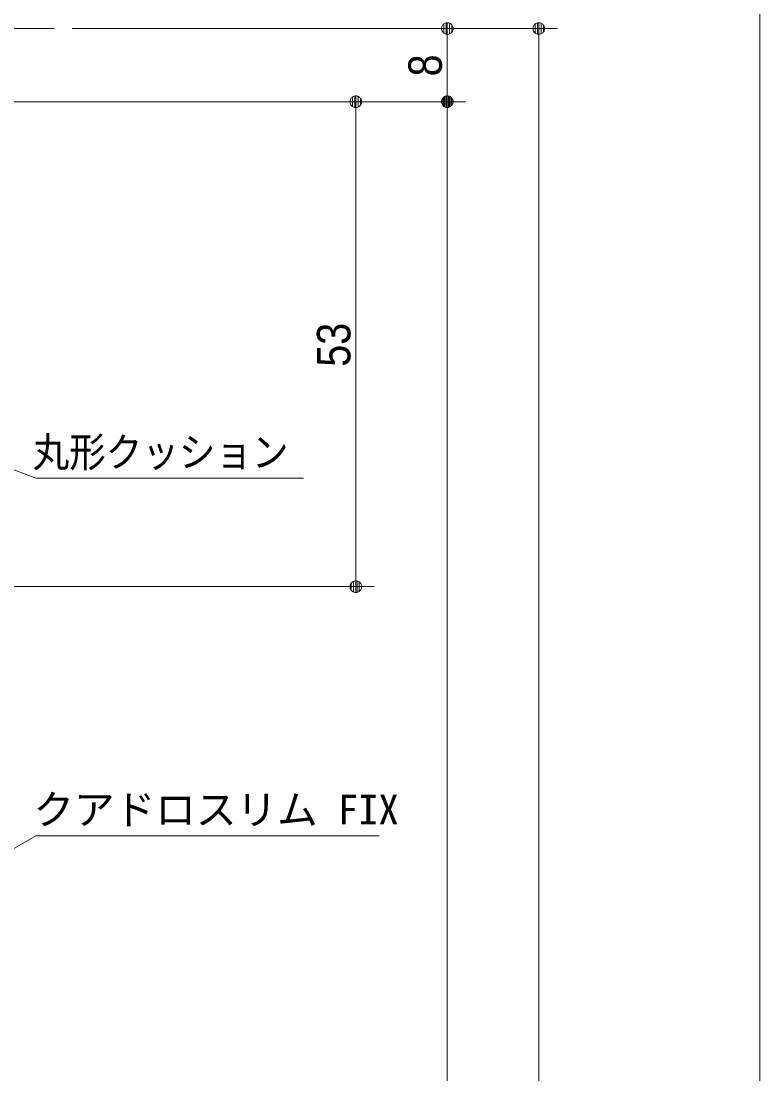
# Model space of a CAD drawing. Units: millimetres, scale not verified. Extents: x -6062 to 6062, y -3045 to 3045.
# Drawn here: x 1405 to 2212, y -152 to 998 of the extents above; entities that cross this region are included whole.
import ezdxf
from ezdxf.enums import TextEntityAlignment as Align

# ---------------------------------------------------------------- set-up
doc = ezdxf.new("R2010")
doc.units = ezdxf.units.MM
doc.header["$LTSCALE"] = 20
for name, color, linetype, lineweight in [('0-0_3一般', 7, 'Continuous', 9), ('0-1_2寸法-1', 7, 'Continuous', 9), ('0-2_0', 7, 'Continuous', 9), ('0-4_2寸法-3', 7, 'Continuous', 9), ('0-5_1図面枠', 7, 'Continuous', 9)]:
    doc.layers.add(name, color=color, linetype=linetype, lineweight=lineweight)
doc.styles.add('ＭＳ ゴシック', font='')
doc.styles.add('ＭＳ Ｐゴシック', font='')
doc.styles.get('ＭＳ ゴシック').set_extended_font_data('MS Gothic')
doc.styles.get('ＭＳ Ｐゴシック').set_extended_font_data('MS PGothic')

# ---------------------------------------------------------------- blocks, each defined once
blk = doc.blocks.new('グループ-81')
at = {"layer": '0-0_3一般'}
blk.add_line((34163.7, 19804.9), (64563.7, 19804.9), dxfattribs=at)
blk = doc.blocks.new('グループ-82')
at = {"layer": '0-0_3一般'}
blk.add_blockref('グループ-81', (0, 0), dxfattribs=at)
blk = doc.blocks.new('_Dot')
at = {"layer": '0-2_0'}
for p, q in [((-10, 0), (-20, 0)), ((9.78, 2), (-9.78, 2)), ((7.99, 6), (-7.99, 6)), ((9.16, -3.98), (-9.16, -3.98)), ((6, -7.98), (-6, -7.98))]:
    blk.add_line(p, q, dxfattribs=at)
for points in [[(10, 0), (9.92, 1.25), (9.69, 2.49), (9.3, 3.68), (8.76, 4.82), (8.09, 5.88), (7.29, 6.85), (6.37, 7.71), (5.36, 8.44), (4.26, 9.05), (3.09, 9.51), (1.87, 9.82), (0.63, 9.98), (-0.63, 9.98), (-1.87, 9.82), (-3.09, 9.51), (-4.26, 9.05), (-5.36, 8.44), (-6.37, 7.71), (-7.29, 6.85), (-8.09, 5.88), (-8.76, 4.82), (-9.3, 3.68), (-9.69, 2.49), (-9.92, 1.25), (-10, 0), (0, 0)], [(-10, 0), (-9.92, -1.25), (-9.69, -2.49), (-9.3, -3.68), (-8.76, -4.82), (-8.09, -5.88), (-7.29, -6.85), (-6.37, -7.71), (-5.36, -8.44), (-4.26, -9.05), (-3.09, -9.51), (-1.87, -9.82), (-0.63, -9.98), (0.63, -9.98), (1.87, -9.82), (3.09, -9.51), (4.26, -9.05), (5.36, -8.44), (6.37, -7.71), (7.29, -6.85), (8.09, -5.88), (8.76, -4.82), (9.3, -3.68), (9.69, -2.49), (9.92, -1.25), (10, 0), (0, 0)]]:
    blk.add_lwpolyline(points, close=True, dxfattribs=at)
blk = doc.blocks.new('グループ-89')
at = {"layer": '0-5_1図面枠'}
blk.add_lwpolyline([(-80000, 55400), (80000, 55400), (80000, -55400), (-80000, -55400)], close=True, dxfattribs=at)
blk = doc.blocks.new('図面枠')
at = {"layer": '0-5_1図面枠'}
blk.add_blockref('グループ-89', (0, 0), dxfattribs=at)

msp = doc.modelspace()

# ---------------------------------------------------------------- linework, layer by layer
at = {"layer": '0-1_2寸法-1'}
for p, q in [((1460.68, 990.25), (1890.68, 990.25)), ((1890.68, 990.25), (1990.68, 990.25)), ((1870.68, 922.96), (1870.68, 977.53)), ((1970.68, 977.53), (1970.68, -1987.29)), ((1100.68, 910.25), (1790.68, 910.25)), ((1790.68, 910.25), (1890.68, 910.25)), ((1790.68, 910.25), (1890.68, 910.25)), ((1770.68, 392.96), (1770.68, 897.53)), ((1870.68, 897.53), (1870.68, -1987.29)), ((1087.68, 380.25), (1790.68, 380.25))]:
    msp.add_line(p, q, dxfattribs=at)
at = {"layer": '0-4_2寸法-3'}
for points in [[(710.68, 770.25), (1420.68, 498.89), (1713.54, 498.89)], [(1014.5, -126.51), (1420.68, 108), (1796.12, 108)]]:
    msp.add_lwpolyline(points, dxfattribs=at)

# ---------------------------------------------------------------- block references
at = {"layer": '0-0_3一般', "xscale": 0.05, "yscale": 0.05}
msp.add_blockref('グループ-82', (-1787.5, 0), dxfattribs=at)
at = {"layer": '0-1_2寸法-1', "xscale": 0.6356201, "yscale": 0.6356201}
for p, rotation in [((1870.68, 990.25), 90), ((1970.68, 990.25), 90), ((1870.68, 910.25), 270), ((1770.68, 910.25), 90), ((1870.68, 910.25), 90), ((1770.68, 380.25), 270)]:
    msp.add_blockref('_Dot', p, dxfattribs=dict(at, rotation=rotation))
at = {"layer": '0-5_1図面枠', "xscale": 0.05, "yscale": 0.05}
msp.add_blockref('図面枠', (-1787.5, 0), dxfattribs=at)

# ---------------------------------------------------------------- texts
at = {"layer": '0-1_2寸法-1', "style": 'ＭＳ Ｐゴシック', "width": 0.9}
for s, p in [('8', (1875.74, 937.95)), ('53', (1775.74, 620.65))]:
    msp.add_text(s, height=36.66, rotation=90, dxfattribs=at).set_placement(p, align=Align.BOTTOM_LEFT)
at = {"layer": '0-4_2寸法-3', "style": 'ＭＳ ゴシック', "width": 0.9}
msp.add_text('丸形クッション', height=32.55, dxfattribs=at).set_placement((1417.4, 501.28), align=Align.BOTTOM_LEFT)
at = {"layer": '0-4_2寸法-3', "style": 'ＭＳ ゴシック'}
msp.add_text('クアドロスリム FIX', height=32.55, dxfattribs=at).set_placement((1418.18, 110.6), align=Align.BOTTOM_LEFT)

doc.saveas('drawing.dxf')
